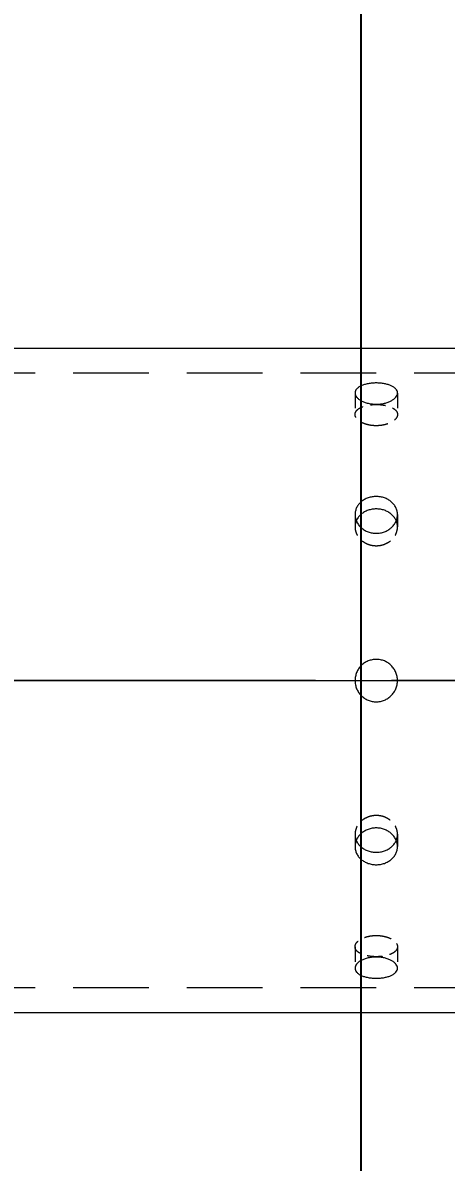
# Model space of a CAD drawing. Header units: millimetres. Extents: x -46397 to 283259, y -8690 to 23983.
# Drawn here: x 756.6 to 896.2, y 708.5 to 1084.3 of the extents above; entities that cross this region are included whole.
import ezdxf

# ---------------------------------------------------------------- set-up
doc = ezdxf.new("R2010")
doc.units = ezdxf.units.MM
doc.linetypes.add('CENTER', pattern=[2, 1.25, -0.25, 0.25, -0.25])
doc.linetypes.add('HIDDENX2', pattern=[0.75, 0.5, -0.25])
doc.layers.get('Defpoints').update_dxf_attribs({"lineweight": 0})
for name, color, linetype, lineweight in [('DUONGCHINH', 7, 'Continuous', 25), ('DUONGTAM', 1, 'CENTER', 0), ('PHANTOM 2', 8, 'Continuous', 0)]:
    doc.layers.add(name, color=color, linetype=linetype, lineweight=lineweight)
doc.layers.add('flashshoot', color=7, linetype='Continuous')
doc.styles.add('GHI CHÚ 1', font='isocp_IV25.ttf', dxfattribs={"width": 0.8})
doc.dimstyles.new('1-30SCALE', dxfattribs={"dimtxt": 75, "dimasz": 75, "dimexe": 37.5, "dimexo": 30, "dimgap": 30, "dimtad": 1, "dimtoh": 1, "dimdec": 0, "dimdsep": 46, "dimtxsty": 'GHI CHÚ 1', "dimcen": 0.09, "dimclrd": 256, "dimclre": 256, "dimclrt": 2, "dimadec": 0, "dimazin": 0, "dimtfac": 1, "dimtdec": 0, "dimtofl": 0, "dimtmove": 0, "dimatfit": 3, "dimfxl": 1, "dimlwd": 0, "dimlwe": 0, "dimarcsym": 0})

# ---------------------------------------------------------------- blocks, each defined once
blk = doc.blocks.new('A$C90275d84')
at = {"color": 2, "linetype": 'Continuous', "lineweight": 0, "ltscale": 10}
for p, q in [((-109.55, 1960), (-109.55, -3000)), ((109.55, 1960), (109.55, -3000))]:
    blk.add_line(p, q, dxfattribs=at)
at = {"color": 1, "linetype": 'HIDDENX2', "lineweight": 0, "ltscale": 50}
for p, q in [((-101.37, 1960), (-101.37, -3000)), ((101.37, 1960), (101.37, -3000))]:
    blk.add_line(p, q, dxfattribs=at)
at = {"color": 1, "linetype": 'HIDDENX2', "lineweight": 0, "ltscale": 10}
for p, q in [((-94.87, -2533), (-87.79, -2533)), ((-54.77, -2533), (-50.68, -2533)), ((50.68, -2533), (54.77, -2533)), ((87.79, -2533), (94.87, -2533)), ((-94.87, -2547), (-87.79, -2547)), ((-54.77, -2547), (-50.68, -2547)), ((50.68, -2547), (54.77, -2547)), ((87.79, -2547), (94.87, -2547))]:
    blk.add_line(p, q, dxfattribs=at)
at = {"color": 2, "linetype": 'Continuous', "lineweight": 0, "ltscale": 10}
for points, knots in [([(-91.18, -2540), (-91.18, -2540.44), (-91.2, -2540.89), (-91.3, -2541.8), (-91.38, -2542.25), (-91.57, -2543.11), (-91.69, -2543.52), (-91.98, -2544.29), (-92.13, -2544.64), (-92.47, -2545.26), (-92.66, -2545.55), (-93.06, -2546.07), (-93.28, -2546.29), (-93.73, -2546.65), (-93.96, -2546.78), (-94.42, -2546.96), (-94.65, -2547), (-95.09, -2547), (-95.32, -2546.96), (-95.76, -2546.78), (-95.98, -2546.65), (-96.39, -2546.29), (-96.59, -2546.07), (-96.94, -2545.55), (-97.11, -2545.26), (-97.39, -2544.64), (-97.53, -2544.29), (-97.76, -2543.52), (-97.86, -2543.11), (-98.02, -2542.25), (-98.08, -2541.8), (-98.16, -2540.89), (-98.18, -2540.44), (-98.18, -2539.56), (-98.16, -2539.11), (-98.08, -2538.2), (-98.02, -2537.75), (-97.86, -2536.89), (-97.76, -2536.48), (-97.53, -2535.71), (-97.39, -2535.36), (-97.11, -2534.74), (-96.94, -2534.45), (-96.59, -2533.93), (-96.39, -2533.71), (-95.98, -2533.35), (-95.76, -2533.22), (-95.32, -2533.04), (-95.09, -2533), (-94.65, -2533), (-94.42, -2533.04), (-93.96, -2533.22), (-93.73, -2533.35), (-93.28, -2533.71), (-93.06, -2533.93), (-92.66, -2534.45), (-92.47, -2534.74), (-92.13, -2535.36), (-91.98, -2535.71), (-91.69, -2536.48), (-91.57, -2536.89), (-91.38, -2537.75), (-91.3, -2538.2), (-91.2, -2539.11), (-91.18, -2539.56), (-91.18, -2540)], [0, 0, 0, 0, 1.318789, 1.318789, 2.637578, 2.637578, 3.956368, 3.956368, 5.275157, 5.275157, 6.593945, 6.593945, 7.912734, 7.912734, 9.231522, 9.231522, 10.550311, 10.550311, 11.869099, 11.869099, 13.187888, 13.187888, 14.506676, 14.506676, 15.825465, 15.825465, 17.144254, 17.144254, 18.463043, 18.463043, 19.781833, 19.781833, 21.100622, 21.100622, 22.419411, 22.419411, 23.7382, 23.7382, 25.05699, 25.05699, 26.375779, 26.375779, 27.694567, 27.694567, 29.013356, 29.013356, 30.332144, 30.332144, 31.650933, 31.650933, 32.969721, 32.969721, 34.28851, 34.28851, 35.607298, 35.607298, 36.926087, 36.926087, 38.244876, 38.244876, 39.563665, 39.563665, 40.882454, 40.882454, 42.201244, 42.201244, 42.201244, 42.201244]), ([(-48.6, -2540), (-48.6, -2540.44), (-48.64, -2540.89), (-48.8, -2541.8), (-48.92, -2542.25), (-49.24, -2543.11), (-49.44, -2543.52), (-49.9, -2544.29), (-50.16, -2544.64), (-50.71, -2545.26), (-51.02, -2545.55), (-51.7, -2546.07), (-52.06, -2546.29), (-52.82, -2546.65), (-53.21, -2546.78), (-54, -2546.96), (-54.39, -2547), (-55.16, -2547), (-55.55, -2546.96), (-56.33, -2546.78), (-56.71, -2546.65), (-57.45, -2546.29), (-57.8, -2546.07), (-58.45, -2545.55), (-58.74, -2545.26), (-59.27, -2544.64), (-59.51, -2544.29), (-59.94, -2543.52), (-60.13, -2543.11), (-60.43, -2542.25), (-60.54, -2541.8), (-60.69, -2540.89), (-60.73, -2540.44), (-60.73, -2539.56), (-60.69, -2539.11), (-60.54, -2538.2), (-60.43, -2537.75), (-60.13, -2536.89), (-59.94, -2536.48), (-59.51, -2535.71), (-59.27, -2535.36), (-58.74, -2534.74), (-58.45, -2534.45), (-57.8, -2533.93), (-57.45, -2533.71), (-56.71, -2533.35), (-56.33, -2533.22), (-55.55, -2533.04), (-55.16, -2533), (-54.39, -2533), (-54, -2533.04), (-53.21, -2533.22), (-52.82, -2533.35), (-52.06, -2533.71), (-51.7, -2533.93), (-51.02, -2534.45), (-50.71, -2534.74), (-50.16, -2535.36), (-49.9, -2535.71), (-49.44, -2536.48), (-49.24, -2536.89), (-48.92, -2537.75), (-48.8, -2538.2), (-48.64, -2539.11), (-48.6, -2539.56), (-48.6, -2540)], [0, 0, 0, 0, 1.318789, 1.318789, 2.637578, 2.637578, 3.956368, 3.956368, 5.275157, 5.275157, 6.593945, 6.593945, 7.912734, 7.912734, 9.231522, 9.231522, 10.550311, 10.550311, 11.869099, 11.869099, 13.187888, 13.187888, 14.506676, 14.506676, 15.825465, 15.825465, 17.144254, 17.144254, 18.463043, 18.463043, 19.781833, 19.781833, 21.100622, 21.100622, 22.419411, 22.419411, 23.7382, 23.7382, 25.05699, 25.05699, 26.375779, 26.375779, 27.694567, 27.694567, 29.013356, 29.013356, 30.332144, 30.332144, 31.650933, 31.650933, 32.969721, 32.969721, 34.28851, 34.28851, 35.607298, 35.607298, 36.926087, 36.926087, 38.244876, 38.244876, 39.563665, 39.563665, 40.882454, 40.882454, 42.201244, 42.201244, 42.201244, 42.201244]), ([(-7, -2540), (-7, -2539.56), (-6.96, -2539.11), (-6.78, -2538.2), (-6.65, -2537.75), (-6.29, -2536.89), (-6.07, -2536.48), (-5.55, -2535.71), (-5.26, -2535.36), (-4.64, -2534.74), (-4.29, -2534.45), (-3.52, -2533.93), (-3.11, -2533.71), (-2.25, -2533.35), (-1.8, -2533.22), (-0.89, -2533.04), (-0.44, -2533), (0.44, -2533), (0.89, -2533.04), (1.8, -2533.22), (2.25, -2533.35), (3.11, -2533.71), (3.52, -2533.93), (4.29, -2534.45), (4.64, -2534.74), (5.26, -2535.36), (5.55, -2535.71), (6.07, -2536.48), (6.29, -2536.89), (6.65, -2537.75), (6.78, -2538.2), (6.96, -2539.11), (7, -2539.56), (7, -2540.44), (6.96, -2540.89), (6.78, -2541.8), (6.65, -2542.25), (6.29, -2543.11), (6.07, -2543.52), (5.55, -2544.29), (5.26, -2544.64), (4.64, -2545.26), (4.29, -2545.55), (3.52, -2546.07), (3.11, -2546.29), (2.25, -2546.65), (1.8, -2546.78), (0.89, -2546.96), (0.44, -2547), (-0.44, -2547), (-0.89, -2546.96), (-1.8, -2546.78), (-2.25, -2546.65), (-3.11, -2546.29), (-3.52, -2546.07), (-4.29, -2545.55), (-4.64, -2545.26), (-5.26, -2544.64), (-5.55, -2544.29), (-6.07, -2543.52), (-6.29, -2543.11), (-6.65, -2542.25), (-6.78, -2541.8), (-6.96, -2540.89), (-7, -2540.44), (-7, -2540)], [0, 0, 0, 0, 1.318789, 1.318789, 2.637578, 2.637578, 3.956368, 3.956368, 5.275157, 5.275157, 6.593945, 6.593945, 7.912734, 7.912734, 9.231522, 9.231522, 10.550311, 10.550311, 11.869099, 11.869099, 13.187888, 13.187888, 14.506676, 14.506676, 15.825465, 15.825465, 17.144254, 17.144254, 18.463043, 18.463043, 19.781833, 19.781833, 21.100622, 21.100622, 22.419411, 22.419411, 23.7382, 23.7382, 25.05699, 25.05699, 26.375779, 26.375779, 27.694567, 27.694567, 29.013356, 29.013356, 30.332144, 30.332144, 31.650933, 31.650933, 32.969721, 32.969721, 34.28851, 34.28851, 35.607298, 35.607298, 36.926087, 36.926087, 38.244876, 38.244876, 39.563665, 39.563665, 40.882454, 40.882454, 42.201244, 42.201244, 42.201244, 42.201244]), ([(48.6, -2540), (48.6, -2539.56), (48.64, -2539.11), (48.8, -2538.2), (48.92, -2537.75), (49.24, -2536.89), (49.44, -2536.48), (49.9, -2535.71), (50.16, -2535.36), (50.71, -2534.74), (51.02, -2534.45), (51.7, -2533.93), (52.06, -2533.71), (52.82, -2533.35), (53.21, -2533.22), (54, -2533.04), (54.39, -2533), (55.16, -2533), (55.55, -2533.04), (56.33, -2533.22), (56.71, -2533.35), (57.45, -2533.71), (57.8, -2533.93), (58.45, -2534.45), (58.74, -2534.74), (59.27, -2535.36), (59.51, -2535.71), (59.94, -2536.48), (60.13, -2536.89), (60.43, -2537.75), (60.54, -2538.2), (60.69, -2539.11), (60.73, -2539.56), (60.73, -2540.44), (60.69, -2540.89), (60.54, -2541.8), (60.43, -2542.25), (60.13, -2543.11), (59.94, -2543.52), (59.51, -2544.29), (59.27, -2544.64), (58.74, -2545.26), (58.45, -2545.55), (57.8, -2546.07), (57.45, -2546.29), (56.71, -2546.65), (56.33, -2546.78), (55.55, -2546.96), (55.16, -2547), (54.39, -2547), (54, -2546.96), (53.21, -2546.78), (52.82, -2546.65), (52.06, -2546.29), (51.7, -2546.07), (51.02, -2545.55), (50.71, -2545.26), (50.16, -2544.64), (49.9, -2544.29), (49.44, -2543.52), (49.24, -2543.11), (48.92, -2542.25), (48.8, -2541.8), (48.64, -2540.89), (48.6, -2540.44), (48.6, -2540)], [0, 0, 0, 0, 1.318789, 1.318789, 2.637578, 2.637578, 3.956368, 3.956368, 5.275157, 5.275157, 6.593945, 6.593945, 7.912734, 7.912734, 9.231522, 9.231522, 10.550311, 10.550311, 11.869099, 11.869099, 13.187888, 13.187888, 14.506676, 14.506676, 15.825465, 15.825465, 17.144254, 17.144254, 18.463043, 18.463043, 19.781833, 19.781833, 21.100622, 21.100622, 22.419411, 22.419411, 23.7382, 23.7382, 25.05699, 25.05699, 26.375779, 26.375779, 27.694567, 27.694567, 29.013356, 29.013356, 30.332144, 30.332144, 31.650933, 31.650933, 32.969721, 32.969721, 34.28851, 34.28851, 35.607298, 35.607298, 36.926087, 36.926087, 38.244876, 38.244876, 39.563665, 39.563665, 40.882454, 40.882454, 42.201244, 42.201244, 42.201244, 42.201244]), ([(91.18, -2540), (91.18, -2539.56), (91.2, -2539.11), (91.3, -2538.2), (91.38, -2537.75), (91.57, -2536.89), (91.69, -2536.48), (91.98, -2535.71), (92.13, -2535.36), (92.47, -2534.74), (92.66, -2534.45), (93.06, -2533.93), (93.28, -2533.71), (93.73, -2533.35), (93.96, -2533.22), (94.42, -2533.04), (94.65, -2533), (95.09, -2533), (95.32, -2533.04), (95.76, -2533.22), (95.98, -2533.35), (96.39, -2533.71), (96.59, -2533.93), (96.94, -2534.45), (97.11, -2534.74), (97.39, -2535.36), (97.53, -2535.71), (97.76, -2536.48), (97.86, -2536.89), (98.02, -2537.75), (98.08, -2538.2), (98.16, -2539.11), (98.18, -2539.56), (98.18, -2540.44), (98.16, -2540.89), (98.08, -2541.8), (98.02, -2542.25), (97.86, -2543.11), (97.76, -2543.52), (97.53, -2544.29), (97.39, -2544.64), (97.11, -2545.26), (96.94, -2545.55), (96.59, -2546.07), (96.39, -2546.29), (95.98, -2546.65), (95.76, -2546.78), (95.32, -2546.96), (95.09, -2547), (94.65, -2547), (94.42, -2546.96), (93.96, -2546.78), (93.73, -2546.65), (93.28, -2546.29), (93.06, -2546.07), (92.66, -2545.55), (92.47, -2545.26), (92.13, -2544.64), (91.98, -2544.29), (91.69, -2543.52), (91.57, -2543.11), (91.38, -2542.25), (91.3, -2541.8), (91.2, -2540.89), (91.18, -2540.44), (91.18, -2540)], [0, 0, 0, 0, 1.318789, 1.318789, 2.637578, 2.637578, 3.956368, 3.956368, 5.275157, 5.275157, 6.593945, 6.593945, 7.912734, 7.912734, 9.231522, 9.231522, 10.550311, 10.550311, 11.869099, 11.869099, 13.187888, 13.187888, 14.506676, 14.506676, 15.825465, 15.825465, 17.144254, 17.144254, 18.463043, 18.463043, 19.781833, 19.781833, 21.100622, 21.100622, 22.419411, 22.419411, 23.7382, 23.7382, 25.05699, 25.05699, 26.375779, 26.375779, 27.694567, 27.694567, 29.013356, 29.013356, 30.332144, 30.332144, 31.650933, 31.650933, 32.969721, 32.969721, 34.28851, 34.28851, 35.607298, 35.607298, 36.926087, 36.926087, 38.244876, 38.244876, 39.563665, 39.563665, 40.882454, 40.882454, 42.201244, 42.201244, 42.201244, 42.201244]), ([(-52.72, -2533.41), (-52.81, -2533.45), (-52.9, -2533.49), (-53.36, -2533.71), (-53.71, -2533.93), (-54.35, -2534.45), (-54.65, -2534.74), (-55.17, -2535.36), (-55.42, -2535.71), (-55.85, -2536.48), (-56.03, -2536.89), (-56.33, -2537.75), (-56.44, -2538.2), (-56.59, -2539.11), (-56.63, -2539.56), (-56.63, -2540.44), (-56.59, -2540.89), (-56.44, -2541.8), (-56.33, -2542.25), (-56.03, -2543.11), (-55.85, -2543.52), (-55.42, -2544.29), (-55.17, -2544.64), (-54.65, -2545.26), (-54.35, -2545.55), (-53.71, -2546.07), (-53.36, -2546.29), (-52.9, -2546.51), (-52.81, -2546.55), (-52.72, -2546.59)], [12.868165, 12.868165, 12.868165, 12.868165, 13.188536, 13.188536, 14.507389, 14.507389, 15.826243, 15.826243, 17.145097, 17.145097, 18.463951, 18.463951, 19.782805, 19.782805, 21.10166, 21.10166, 22.420514, 22.420514, 23.739368, 23.739368, 25.058222, 25.058222, 26.377077, 26.377077, 27.69593, 27.69593, 29.014783, 29.014783, 29.335155, 29.335155, 29.335155, 29.335155]), ([(52.72, -2546.59), (52.81, -2546.55), (52.9, -2546.51), (53.36, -2546.29), (53.71, -2546.07), (54.35, -2545.55), (54.65, -2545.26), (55.17, -2544.64), (55.42, -2544.29), (55.85, -2543.52), (56.03, -2543.11), (56.33, -2542.25), (56.44, -2541.8), (56.59, -2540.89), (56.63, -2540.44), (56.63, -2539.56), (56.59, -2539.11), (56.44, -2538.2), (56.33, -2537.75), (56.03, -2536.89), (55.85, -2536.48), (55.42, -2535.71), (55.17, -2535.36), (54.65, -2534.74), (54.35, -2534.45), (53.71, -2533.93), (53.36, -2533.71), (52.9, -2533.49), (52.81, -2533.45), (52.72, -2533.41)], [12.868165, 12.868165, 12.868165, 12.868165, 13.188536, 13.188536, 14.507389, 14.507389, 15.826243, 15.826243, 17.145097, 17.145097, 18.463951, 18.463951, 19.782805, 19.782805, 21.10166, 21.10166, 22.420514, 22.420514, 23.739368, 23.739368, 25.058222, 25.058222, 26.377077, 26.377077, 27.69593, 27.69593, 29.014783, 29.014783, 29.335155, 29.335155, 29.335155, 29.335155])]:
    blk.add_open_spline(points, degree=3, knots=knots, dxfattribs=at)
at = {"color": 1, "linetype": 'HIDDENX2', "lineweight": 0, "ltscale": 10}
for points, knots in [([(-84.08, -2540), (-84.08, -2539.56), (-84.1, -2539.11), (-84.2, -2538.2), (-84.28, -2537.75), (-84.48, -2536.89), (-84.6, -2536.48), (-84.88, -2535.71), (-85.04, -2535.36), (-85.38, -2534.74), (-85.57, -2534.45), (-85.97, -2533.93), (-86.19, -2533.71), (-86.64, -2533.35), (-86.88, -2533.22), (-87.34, -2533.04), (-87.57, -2533), (-88.01, -2533), (-88.23, -2533.04), (-88.68, -2533.22), (-88.89, -2533.35), (-89.3, -2533.71), (-89.5, -2533.93), (-89.86, -2534.45), (-90.02, -2534.74), (-90.3, -2535.36), (-90.43, -2535.71), (-90.66, -2536.48), (-90.76, -2536.89), (-90.92, -2537.75), (-90.98, -2538.2), (-91.06, -2539.11), (-91.08, -2539.56), (-91.08, -2540.44), (-91.06, -2540.89), (-90.98, -2541.8), (-90.92, -2542.25), (-90.76, -2543.11), (-90.66, -2543.52), (-90.43, -2544.29), (-90.3, -2544.64), (-90.02, -2545.26), (-89.86, -2545.55), (-89.5, -2546.07), (-89.3, -2546.29), (-88.89, -2546.65), (-88.68, -2546.78), (-88.23, -2546.96), (-88.01, -2547), (-87.57, -2547), (-87.34, -2546.96), (-86.88, -2546.78), (-86.64, -2546.65), (-86.19, -2546.29), (-85.97, -2546.07), (-85.57, -2545.55), (-85.38, -2545.26), (-85.04, -2544.64), (-84.88, -2544.29), (-84.6, -2543.52), (-84.48, -2543.11), (-84.28, -2542.25), (-84.2, -2541.8), (-84.1, -2540.89), (-84.08, -2540.44), (-84.08, -2540)], [0, 0, 0, 0, 1.318854, 1.318854, 2.637708, 2.637708, 3.956563, 3.956563, 5.275417, 5.275417, 6.59427, 6.59427, 7.913123, 7.913123, 9.231977, 9.231977, 10.55083, 10.55083, 11.869683, 11.869683, 13.188536, 13.188536, 14.507389, 14.507389, 15.826243, 15.826243, 17.145097, 17.145097, 18.463951, 18.463951, 19.782805, 19.782805, 21.10166, 21.10166, 22.420514, 22.420514, 23.739368, 23.739368, 25.058222, 25.058222, 26.377077, 26.377077, 27.69593, 27.69593, 29.014783, 29.014783, 30.333636, 30.333636, 31.652489, 31.652489, 32.971343, 32.971343, 34.290196, 34.290196, 35.609049, 35.609049, 36.927902, 36.927902, 38.246757, 38.246757, 39.565611, 39.565611, 40.884465, 40.884465, 42.203319, 42.203319, 42.203319, 42.203319]), ([(-44.5, -2540), (-44.5, -2539.56), (-44.54, -2539.11), (-44.7, -2538.2), (-44.82, -2537.75), (-45.14, -2536.89), (-45.34, -2536.48), (-45.8, -2535.71), (-46.06, -2535.36), (-46.61, -2534.74), (-46.93, -2534.45), (-47.6, -2533.93), (-47.97, -2533.71), (-48.73, -2533.35), (-49.12, -2533.22), (-49.91, -2533.04), (-50.3, -2533), (-51.07, -2533), (-51.46, -2533.04), (-52.14, -2533.2), (-52.43, -2533.29), (-52.72, -2533.41)], [0, 0, 0, 0, 1.318854, 1.318854, 2.637708, 2.637708, 3.956563, 3.956563, 5.275417, 5.275417, 6.59427, 6.59427, 7.913123, 7.913123, 9.231977, 9.231977, 10.55083, 10.55083, 11.869683, 11.869683, 12.868165, 12.868165, 12.868165, 12.868165]), ([(52.72, -2533.41), (52.43, -2533.29), (52.14, -2533.2), (51.46, -2533.04), (51.07, -2533), (50.3, -2533), (49.91, -2533.04), (49.12, -2533.22), (48.73, -2533.35), (47.97, -2533.71), (47.6, -2533.93), (46.93, -2534.45), (46.61, -2534.74), (46.06, -2535.36), (45.8, -2535.71), (45.34, -2536.48), (45.14, -2536.89), (44.82, -2537.75), (44.7, -2538.2), (44.54, -2539.11), (44.5, -2539.56), (44.5, -2540)], [29.335155, 29.335155, 29.335155, 29.335155, 30.333636, 30.333636, 31.652489, 31.652489, 32.971343, 32.971343, 34.290196, 34.290196, 35.609049, 35.609049, 36.927902, 36.927902, 38.246757, 38.246757, 39.565611, 39.565611, 40.884465, 40.884465, 42.203319, 42.203319, 42.203319, 42.203319]), ([(84.08, -2540), (84.08, -2540.44), (84.1, -2540.89), (84.2, -2541.8), (84.28, -2542.25), (84.48, -2543.11), (84.6, -2543.52), (84.88, -2544.29), (85.04, -2544.64), (85.38, -2545.26), (85.57, -2545.55), (85.97, -2546.07), (86.19, -2546.29), (86.64, -2546.65), (86.88, -2546.78), (87.34, -2546.96), (87.57, -2547), (88.01, -2547), (88.23, -2546.96), (88.68, -2546.78), (88.89, -2546.65), (89.3, -2546.29), (89.5, -2546.07), (89.86, -2545.55), (90.02, -2545.26), (90.3, -2544.64), (90.43, -2544.29), (90.66, -2543.52), (90.76, -2543.11), (90.92, -2542.25), (90.98, -2541.8), (91.06, -2540.89), (91.08, -2540.44), (91.08, -2539.56), (91.06, -2539.11), (90.98, -2538.2), (90.92, -2537.75), (90.76, -2536.89), (90.66, -2536.48), (90.43, -2535.71), (90.3, -2535.36), (90.02, -2534.74), (89.86, -2534.45), (89.5, -2533.93), (89.3, -2533.71), (88.89, -2533.35), (88.68, -2533.22), (88.23, -2533.04), (88.01, -2533), (87.57, -2533), (87.34, -2533.04), (86.88, -2533.22), (86.64, -2533.35), (86.19, -2533.71), (85.97, -2533.93), (85.57, -2534.45), (85.38, -2534.74), (85.04, -2535.36), (84.88, -2535.71), (84.6, -2536.48), (84.48, -2536.89), (84.28, -2537.75), (84.2, -2538.2), (84.1, -2539.11), (84.08, -2539.56), (84.08, -2540)], [0, 0, 0, 0, 1.318854, 1.318854, 2.637708, 2.637708, 3.956563, 3.956563, 5.275417, 5.275417, 6.59427, 6.59427, 7.913123, 7.913123, 9.231977, 9.231977, 10.55083, 10.55083, 11.869683, 11.869683, 13.188536, 13.188536, 14.507389, 14.507389, 15.826243, 15.826243, 17.145097, 17.145097, 18.463951, 18.463951, 19.782805, 19.782805, 21.10166, 21.10166, 22.420514, 22.420514, 23.739368, 23.739368, 25.058222, 25.058222, 26.377077, 26.377077, 27.69593, 27.69593, 29.014783, 29.014783, 30.333636, 30.333636, 31.652489, 31.652489, 32.971343, 32.971343, 34.290196, 34.290196, 35.609049, 35.609049, 36.927902, 36.927902, 38.246757, 38.246757, 39.565611, 39.565611, 40.884465, 40.884465, 42.203319, 42.203319, 42.203319, 42.203319]), ([(-52.72, -2546.59), (-52.43, -2546.71), (-52.14, -2546.8), (-51.46, -2546.96), (-51.07, -2547), (-50.3, -2547), (-49.91, -2546.96), (-49.12, -2546.78), (-48.73, -2546.65), (-47.97, -2546.29), (-47.6, -2546.07), (-46.93, -2545.55), (-46.61, -2545.26), (-46.06, -2544.64), (-45.8, -2544.29), (-45.34, -2543.52), (-45.14, -2543.11), (-44.82, -2542.25), (-44.7, -2541.8), (-44.54, -2540.89), (-44.5, -2540.44), (-44.5, -2540)], [29.335155, 29.335155, 29.335155, 29.335155, 30.333636, 30.333636, 31.652489, 31.652489, 32.971343, 32.971343, 34.290196, 34.290196, 35.609049, 35.609049, 36.927902, 36.927902, 38.246757, 38.246757, 39.565611, 39.565611, 40.884465, 40.884465, 42.203319, 42.203319, 42.203319, 42.203319]), ([(44.5, -2540), (44.5, -2540.44), (44.54, -2540.89), (44.7, -2541.8), (44.82, -2542.25), (45.14, -2543.11), (45.34, -2543.52), (45.8, -2544.29), (46.06, -2544.64), (46.61, -2545.26), (46.93, -2545.55), (47.6, -2546.07), (47.97, -2546.29), (48.73, -2546.65), (49.12, -2546.78), (49.91, -2546.96), (50.3, -2547), (51.07, -2547), (51.46, -2546.96), (52.14, -2546.8), (52.43, -2546.71), (52.72, -2546.59)], [0, 0, 0, 0, 1.318854, 1.318854, 2.637708, 2.637708, 3.956563, 3.956563, 5.275417, 5.275417, 6.59427, 6.59427, 7.913123, 7.913123, 9.231977, 9.231977, 10.55083, 10.55083, 11.869683, 11.869683, 12.868165, 12.868165, 12.868165, 12.868165])]:
    blk.add_open_spline(points, degree=3, knots=knots, dxfattribs=at)
at = {"layer": 'DUONGTAM', "ltscale": 100}
blk.add_line((0, 2440), (0, -3000), dxfattribs=at)
blk = doc.blocks.new('A$Cda035db7')
at = {"layer": 'DUONGTAM', "ltscale": 200}
blk.add_line((0, -3546.23), (0, 3546.23), dxfattribs=at)
blk = doc.blocks.new('SD1-3')
at = {"layer": 'DUONGCHINH'}
blk.add_line((0, 3.7), (0, 1832.98), dxfattribs=at)
blk = doc.blocks.new('*D1392')
at = {"layer": 'Defpoints', "color": 0, "transparency": 16777216}
for p in [(6959.38, 2496.7), (-133.08, 867.35, -1.5), (6959.38, 867.35, -1.5)]:
    blk.add_point(p, dxfattribs=at)
at = {"layer": 'PHANTOM 2', "linetype": 'Continuous', "lineweight": 0, "transparency": 16777216}
for p, q in [((-133.08, 897.35), (-133.08, 2526.7)), ((6959.38, 897.35), (6959.38, 2526.7)), ((-43.08, 2496.7), (6869.38, 2496.7))]:
    blk.add_line(p, q, dxfattribs=at)
at = {"layer": 'PHANTOM 2', "transparency": 16777216}
for points in [[(-43.08, 2511.7), (-43.08, 2481.7), (-133.08, 2496.7)], [(6869.38, 2511.7), (6869.38, 2481.7), (6959.38, 2496.7)]]:
    blk.add_solid(points, dxfattribs=at)
at = {"layer": 'PHANTOM 2', "color": 2, "transparency": 16777216, "insert": (3413.15, 2576.24), "char_height": 95, "attachment_point": 5, "style": 'GHI CHÚ 1'}
blk.add_mtext('7092', dxfattribs=at)

msp = doc.modelspace()

# ---------------------------------------------------------------- block references
msp.add_blockref('SD1-3', (868.15, -50.99, -1.5))
at = {"layer": 'flashshoot', "rotation": 270}
for name in ['A$Cda035db7', 'A$C90275d84']:
    msp.add_blockref(name, (3413.15, 867.35, -1.5), dxfattribs=at)

# ---------------------------------------------------------------- dimensions: what is measured, and where the dimension line sits
at = {"layer": 'PHANTOM 2'}
dim = msp.add_linear_dim(base=(6959.38, 2496.7), p1=(-133.08, 867.35, -1.5), p2=(6959.38, 867.35, -1.5), dimstyle='1-30SCALE', override={"dimtxt": 95, "dimasz": 90, "dimexe": 30, "dimtmove": 1}, dxfattribs=at)
dim.commit()
dim.dimension.update_dxf_attribs({"geometry": '*D1392', "text_midpoint": (3413.15, 2576.24)})

doc.saveas('drawing.dxf')
